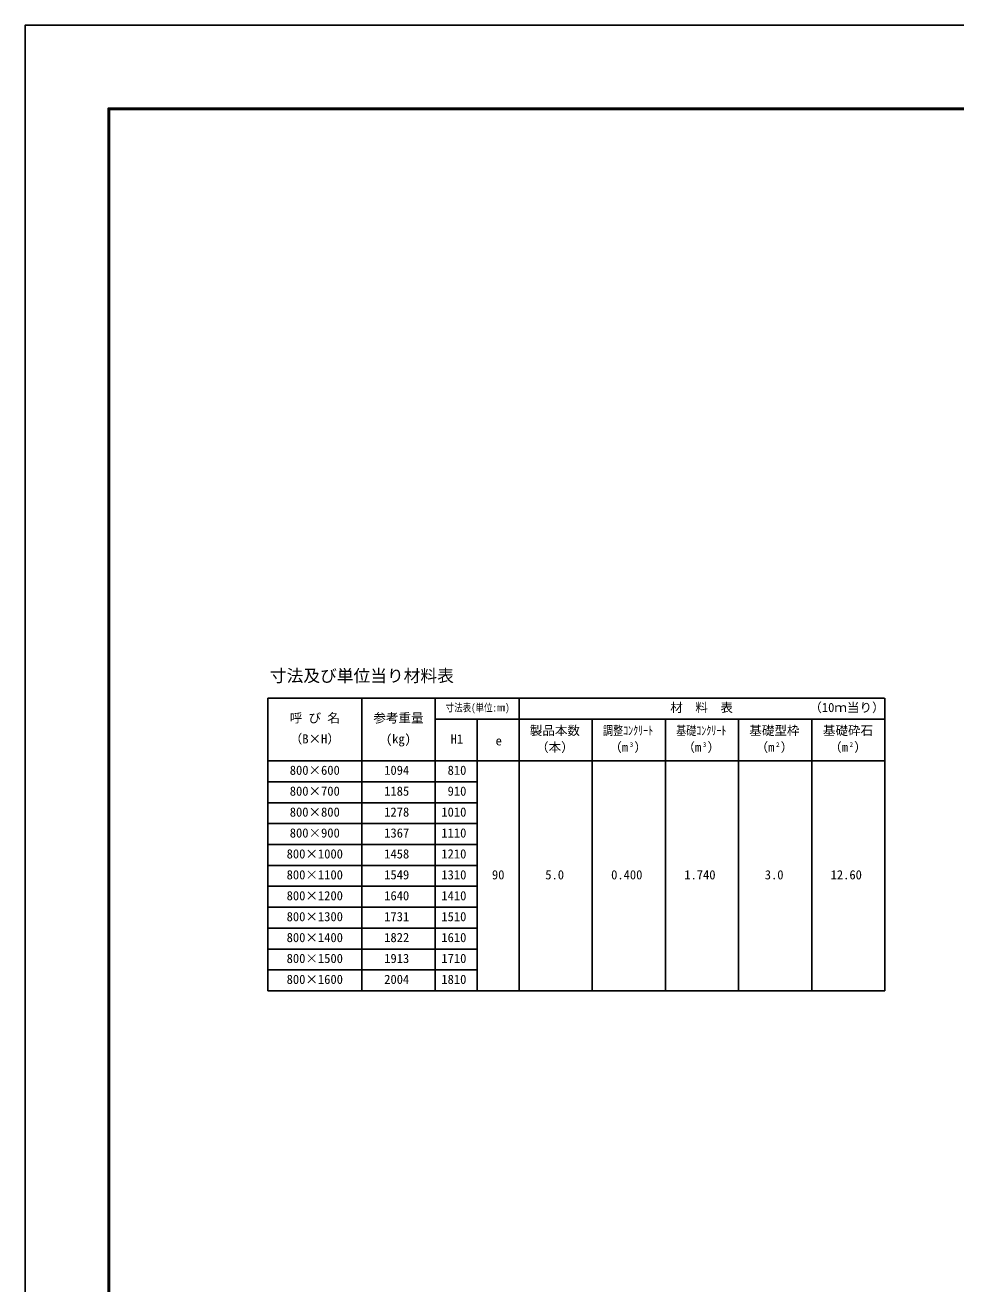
# Model space of a CAD drawing. Units: millimetres, scale not verified. Extents: x -16800 to 16800, y -5940 to 5940.
# Drawn here: x -16800 to -12348, y -79 to 5940 of the extents above; entities that cross this region are included whole.
import ezdxf
from ezdxf.enums import TextEntityAlignment as Align

# ---------------------------------------------------------------- set-up
doc = ezdxf.new("R2010")
doc.units = ezdxf.units.MM
doc.header["$LTSCALE"] = 20
for name, color, linetype, lineweight in [('0-1_Defpoints', 5, 'Continuous', 25), ('0-3_HYO', 3, 'Continuous', 25), ('0-4_HYO2', 4, 'Continuous', 25), ('0-6_TXT', 7, 'Continuous', 25), ('0-7_WAKU', 3, 'Continuous', 25)]:
    doc.layers.add(name, color=color, linetype=linetype, lineweight=lineweight)
doc.styles.add('ＭＳ ゴシック', font='')
doc.styles.get('ＭＳ ゴシック').set_extended_font_data('MS Gothic')

msp = doc.modelspace()

# ---------------------------------------------------------------- linework, layer by layer
at = {"layer": '0-1_Defpoints'}
msp.add_lwpolyline([(-16800, -5940), (0, -5940), (0, 5940), (-16800, 5940)], close=True, dxfattribs=at)
at = {"layer": '0-3_HYO'}
for p, q in [((-15639.32, 2722.05), (-15639.32, 1322.05)), ((-15639.32, 2722.05), (-12689.32, 2722.05)), ((-15189.32, 2722.05), (-15189.32, 1322.05)), ((-14839.32, 2722.05), (-14839.32, 1322.05)), ((-14437.28, 2722.05), (-14437.28, 1322.05)), ((-12687.28, 2722.05), (-12687.28, 1322.05)), ((-14839.32, 2622.05), (-12689.32, 2622.05)), ((-14637.28, 2622.05), (-14637.28, 1322.05)), ((-14087.28, 2622.05), (-14087.28, 1322.05)), ((-13737.28, 2622.05), (-13737.28, 1322.05)), ((-13387.28, 2622.05), (-13387.28, 1322.05)), ((-13037.28, 2622.05), (-13037.28, 1322.05)), ((-15639.32, 2422.05), (-12687.28, 2422.05)), ((-15639.32, 1322.05), (-12687.28, 1322.05))]:
    msp.add_line(p, q, dxfattribs=at)
at = {"layer": '0-4_HYO2'}
for p, q in [((-15639.32, 2322.05), (-14637.28, 2322.05)), ((-15639.32, 2222.05), (-14637.28, 2222.05)), ((-15639.32, 2122.05), (-14637.28, 2122.05)), ((-15639.32, 2022.05), (-14637.28, 2022.05)), ((-15639.32, 1922.05), (-14637.28, 1922.05)), ((-15639.32, 1822.05), (-14637.28, 1822.05)), ((-15639.32, 1722.05), (-14637.28, 1722.05)), ((-15639.32, 1622.05), (-14637.28, 1622.05)), ((-15639.32, 1522.05), (-14637.28, 1522.05)), ((-15639.32, 1422.05), (-14637.28, 1422.05))]:
    msp.add_line(p, q, dxfattribs=at)
at = {"layer": '0-7_WAKU', "lineweight": 50}
msp.add_lwpolyline([(-16400, -5540), (-400, -5540), (-400, 5540), (-16400, 5540)], close=True, dxfattribs=at)

# ---------------------------------------------------------------- texts
at = {"layer": '0-6_TXT', "style": 'ＭＳ ゴシック'}
for s, height, p in [('寸法及び単位当り材料表', 58.65, (-15629.32, 2782.05)), ('呼 び 名', 43.99, (-15534.32, 2592.05)), ('参考重量', 43.99, (-15134.32, 2592.05)), ('材  料  表', 43.99, (-13714.32, 2642.05)), ('（', 43.99, (-13049.32, 2642.05)), ('1', 43.99, (-12989.32, 2642.05)), ('0', 43.99, (-12959.32, 2642.05)), ('ｍ', 43.99, (-12929.32, 2642.05)), ('当', 43.99, (-12869.32, 2642.05)), ('り', 43.99, (-12809.32, 2642.05)), ('）', 43.99, (-12749.32, 2642.05)), ('製品本数', 43.99, (-14386.12, 2532.05)), ('基礎型枠', 43.99, (-13336.12, 2532.05)), ('基礎砕石', 43.99, (-12984.32, 2532.05)), ('（B×H）', 43.99, (-15534.32, 2492.05)), ('(kg)', 43.99, (-15074.32, 2492.05)), ('H1', 43.99, (-14764.83, 2491.74)), ('e', 43.99, (-14549.83, 2482.91)), ('（本）', 43.99, (-14356.12, 2452.05)), ('（m ）', 43.99, (-14006.12, 2452.05)), ('3', 21.99, (-13908.64, 2482.05)), ('（m ）', 43.99, (-13656.12, 2452.05)), ('3', 21.99, (-13558.64, 2482.05)), ('（m ）', 43.99, (-13306.12, 2452.05)), ('2', 21.99, (-13208.64, 2482.05)), ('（m ）', 43.99, (-12954.32, 2452.05)), ('2', 21.99, (-12856.84, 2482.05)), ('800×600', 43.99, (-15534.32, 2342.05)), ('1094', 43.99, (-15082.66, 2342.05)), (' 810', 43.99, (-14809.32, 2342.05)), ('800×700', 43.99, (-15534.32, 2242.05)), ('1185', 43.99, (-15082.66, 2242.05)), (' 910', 43.99, (-14809.32, 2242.05)), ('800×800', 43.99, (-15534.32, 2142.05)), ('1278', 43.99, (-15082.66, 2142.05)), ('1010', 43.99, (-14809.32, 2142.05)), ('800×900', 43.99, (-15534.32, 2042.05)), ('1367', 43.99, (-15082.66, 2042.05)), ('1110', 43.99, (-14809.32, 2042.05)), ('800×1000', 43.99, (-15549.32, 1942.05)), ('1458', 43.99, (-15082.66, 1942.05)), ('1210', 43.99, (-14809.32, 1942.05)), ('800×1100', 43.99, (-15549.32, 1842.05)), ('1549', 43.99, (-15082.66, 1842.05)), ('1310', 43.99, (-14809.32, 1842.05)), ('90', 43.99, (-14567.28, 1842.05)), ('5.0', 43.99, (-14312.28, 1842.05)), ('0.400', 43.99, (-13997.28, 1842.05)), ('1.740', 43.99, (-13647.28, 1842.05)), ('3.0', 43.99, (-13262.28, 1842.05)), ('12.60', 43.99, (-12947.28, 1842.05)), ('800×1200', 43.99, (-15549.32, 1742.05)), ('1640', 43.99, (-15082.66, 1742.05)), ('1410', 43.99, (-14809.32, 1742.05)), ('800×1300', 43.99, (-15549.32, 1642.05)), ('1731', 43.99, (-15082.66, 1642.05)), ('1510', 43.99, (-14809.32, 1642.05)), ('800×1400', 43.99, (-15549.32, 1542.05)), ('1822', 43.99, (-15082.66, 1542.05)), ('1610', 43.99, (-14809.32, 1542.05)), ('800×1500', 43.99, (-15549.32, 1442.05)), ('1913', 43.99, (-15082.66, 1442.05)), ('1710', 43.99, (-14809.32, 1442.05)), ('800×1600', 43.99, (-15549.32, 1342.05)), ('2004', 43.99, (-15082.66, 1342.05)), ('1810', 43.99, (-14809.32, 1342.05))]:
    msp.add_text(s, height=height, dxfattribs=at).set_placement(p, align=Align.BOTTOM_LEFT)
at = {"layer": '0-6_TXT', "style": 'ＭＳ ゴシック', "width": 0.8}
for s, height, p in [('寸法表(単位:㎜)', 36.66, (-14789.32, 2647.05)), ('調整ｺﾝｸﾘｰﾄ', 43.99, (-14036.12, 2532.05)), ('基礎ｺﾝｸﾘｰﾄ', 43.99, (-13686.12, 2532.05))]:
    msp.add_text(s, height=height, dxfattribs=at).set_placement(p, align=Align.BOTTOM_LEFT)

doc.saveas('drawing.dxf')
